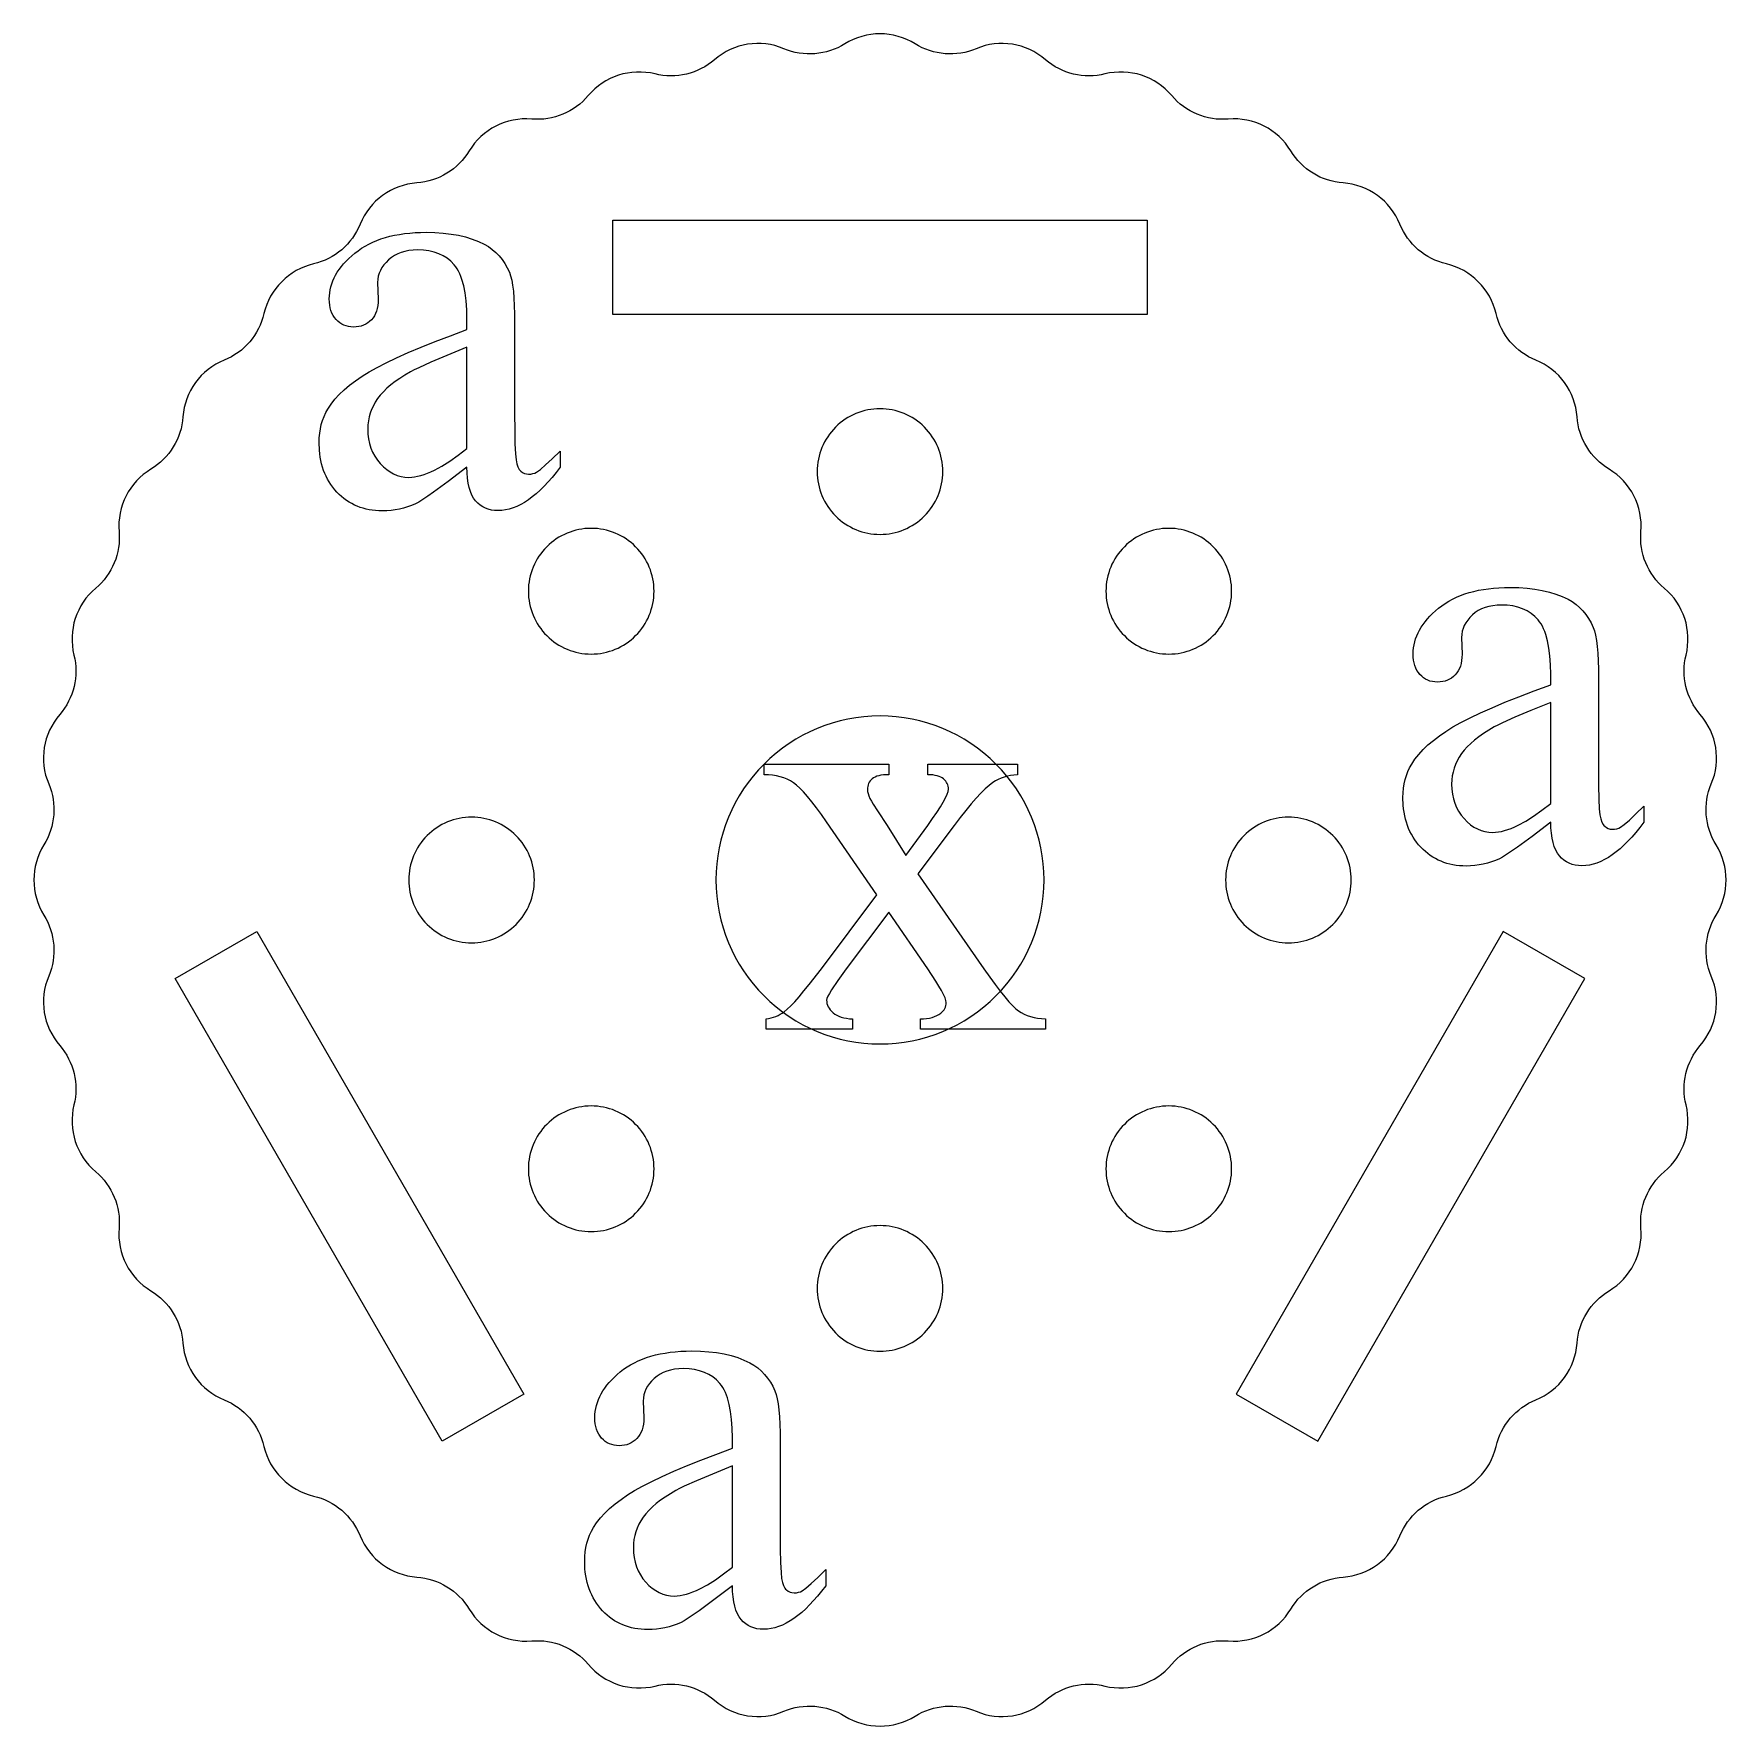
# Model space of a CAD drawing. Extents: x 5 to 599, y -219 to 392.
# Drawn here: x 283.4 to 340.4, y 8 to 65 of the extents above; entities that cross this region are included whole.
import ezdxf

# ---------------------------------------------------------------- set-up
doc = ezdxf.new("R2010")
doc.units = 0
doc.header["$MEASUREMENT"] = 0
for name, color, linetype in [('EXT', 1, 'CONTINUOUS'), ('INT', 5, 'CONTINUOUS'), ('TEXT', 18, 'CONTINUOUS')]:
    doc.layers.add(name, color=color, linetype=linetype)

msp = doc.modelspace()

# ---------------------------------------------------------------- linework, layer by layer
at = {"layer": 'EXT'}
msp.add_lwpolyline([(283.911, 33.275, 0.286149), (284.281, 30.938, -0.244114), (284.762, 28.934, 0.286149), (285.493, 26.684, -0.244114), (286.282, 24.78, 0.286149), (287.356, 22.671, -0.244114), (288.433, 20.914, 0.286149), (289.824, 19, -0.244114), (291.162, 17.433, 0.286149), (292.835, 15.76, -0.244114), (294.402, 14.421, 0.286149), (296.316, 13.03, -0.244114), (298.074, 11.954, 0.286149), (300.182, 10.879, -0.244114), (302.086, 10.091, 0.286149), (304.336, 9.359, -0.244114), (306.34, 8.878, 0.286149), (308.677, 8.508, -0.244114), (310.732, 8.347, 0.286149), (313.098, 8.347, -0.244114), (315.153, 8.508, 0.286149), (317.49, 8.878, -0.244114), (319.494, 9.359, 0.286149), (321.744, 10.091, -0.244114), (323.648, 10.879, 0.286149), (325.756, 11.954, -0.244114), (327.513, 13.03, 0.286149), (329.428, 14.421, -0.244114), (330.995, 15.76, 0.286149), (332.668, 17.433, -0.244114), (334.006, 19, 0.286149), (335.397, 20.914, -0.244114), (336.474, 22.671, 0.286149), (337.548, 24.78, -0.244114), (338.337, 26.684, 0.286149), (339.068, 28.934, -0.244114), (339.549, 30.938, 0.286149), (339.919, 33.275, -0.244114), (340.081, 35.33, 0.286149), (340.081, 37.696, -0.244114), (339.919, 39.75, 0.286149), (339.549, 42.087, -0.244114), (339.068, 44.091, 0.286149), (338.337, 46.342, -0.244114), (337.548, 48.246, 0.286149), (336.474, 50.354, -0.244114), (335.397, 52.111, 0.286149), (334.006, 54.025, -0.244114), (332.668, 55.592, 0.286149), (330.995, 57.266, -0.244114), (329.428, 58.604, 0.286149), (327.513, 59.995, -0.244114), (325.756, 61.072, 0.286149), (323.648, 62.146, -0.244114), (321.744, 62.935, 0.286149), (319.494, 63.666, -0.244114), (317.49, 64.147, 0.286149), (315.153, 64.517, -0.244114), (313.098, 64.679, 0.286149), (310.732, 64.679, -0.244114), (308.677, 64.517, 0.286149), (306.34, 64.147, -0.244114), (304.336, 63.666, 0.286149), (302.086, 62.935, -0.244114), (300.182, 62.146, 0.286149), (298.074, 61.072, -0.244114), (296.316, 59.995, 0.286149), (294.402, 58.604, -0.244114), (292.835, 57.266, 0.286149), (291.162, 55.592, -0.244114), (289.824, 54.025, 0.286149), (288.433, 52.111, -0.244114), (287.356, 50.354, 0.286149), (286.282, 48.246, -0.244114), (285.493, 46.342, 0.286149), (284.762, 44.091, -0.244114), (284.281, 42.087, 0.286149), (283.911, 39.75, -0.244114), (283.749, 37.696, 0.286149), (283.749, 35.33, -0.244114)], format="xyb", close=True, dxfattribs=at)
at = {"layer": 'INT'}
for points in [[(302.919, 55.564), (302.919, 58.739), (320.911, 58.739), (320.911, 55.564)], [(297.165, 17.608), (288.168, 33.19), (290.918, 34.778), (299.914, 19.196)], [(326.665, 17.608), (335.662, 33.19), (332.912, 34.778), (323.916, 19.196)]]:
    msp.add_lwpolyline(points, close=True, dxfattribs=at)
for points in [[(311.915, 52.389, 0.414214), (309.798, 50.272, 0.414214), (311.915, 48.155, 0.414214), (314.032, 50.272, 0.414214)], [(302.186, 48.359, 0.414214), (300.069, 46.242, 0.414214), (302.186, 44.125, 0.414214), (304.303, 46.242, 0.414214)], [(321.644, 48.359, 0.414214), (319.527, 46.242, 0.414214), (321.644, 44.125, 0.414214), (323.761, 46.242, 0.414214)], [(311.915, 42.038, 0.414214), (306.39, 36.513, 0.414214), (311.915, 30.988, 0.414214), (317.44, 36.513, 0.414214)], [(298.156, 38.629, 0.414214), (296.039, 36.513, 0.414214), (298.156, 34.396, 0.414214), (300.273, 36.513, 0.414214)], [(325.674, 38.629, 0.414214), (323.557, 36.513, 0.414214), (325.674, 34.396, 0.414214), (327.791, 36.513, 0.414214)], [(302.186, 28.9, 0.414214), (300.069, 26.783, 0.414214), (302.186, 24.667, 0.414214), (304.303, 26.783, 0.414214)], [(321.644, 28.9, 0.414214), (319.527, 26.783, 0.414214), (321.644, 24.667, 0.414214), (323.761, 26.783, 0.414214)], [(311.915, 24.87, 0.414214), (309.798, 22.753, 0.414214), (311.915, 20.637, 0.414214), (314.032, 22.753, 0.414214)]]:
    msp.add_lwpolyline(points, format="xyb", close=True, dxfattribs=at)
at = {"layer": 'TEXT'}
for points in [[(297.997, 50.418), (297.373, 49.942), (296.878, 49.579), (296.678, 49.439), (296.51, 49.328), (296.374, 49.244), (296.27, 49.189), (296.137, 49.132), (296.003, 49.082), (295.866, 49.04), (295.726, 49.006), (295.585, 48.979), (295.442, 48.96), (295.296, 48.949), (295.148, 48.945), (295.034, 48.947), (294.922, 48.955), (294.812, 48.967), (294.705, 48.984), (294.601, 49.007), (294.499, 49.034), (294.4, 49.066), (294.303, 49.103), (294.209, 49.145), (294.117, 49.193), (294.028, 49.245), (293.942, 49.302), (293.858, 49.363), (293.776, 49.43), (293.698, 49.502), (293.621, 49.579), (293.549, 49.66), (293.481, 49.744), (293.417, 49.831), (293.359, 49.921), (293.305, 50.014), (293.256, 50.111), (293.211, 50.21), (293.171, 50.313), (293.136, 50.419), (293.106, 50.528), (293.08, 50.64), (293.059, 50.755), (293.042, 50.874), (293.031, 50.995), (293.021, 51.247), (293.026, 51.408), (293.04, 51.563), (293.062, 51.713), (293.094, 51.857), (293.136, 51.996), (293.186, 52.129), (293.245, 52.257), (293.314, 52.379), (293.423, 52.544), (293.551, 52.706), (293.697, 52.866), (293.862, 53.023), (294.045, 53.178), (294.246, 53.33), (294.466, 53.48), (294.704, 53.628), (294.972, 53.778), (295.281, 53.937), (295.632, 54.103), (296.023, 54.277), (296.455, 54.459), (296.928, 54.649), (297.442, 54.847), (297.997, 55.052), (297.997, 55.404), (297.991, 55.725), (297.971, 56.02), (297.938, 56.288), (297.891, 56.531), (297.831, 56.747), (297.797, 56.845), (297.758, 56.937), (297.717, 57.022), (297.672, 57.1), (297.624, 57.173), (297.573, 57.238), (297.461, 57.355), (297.336, 57.456), (297.2, 57.541), (297.052, 57.611), (296.892, 57.666), (296.719, 57.704), (296.535, 57.728), (296.339, 57.736), (296.189, 57.73), (296.047, 57.715), (295.913, 57.689), (295.787, 57.653), (295.669, 57.606), (295.559, 57.549), (295.457, 57.482), (295.363, 57.404), (295.276, 57.319), (295.201, 57.232), (295.137, 57.141), (295.085, 57.048), (295.044, 56.951), (295.015, 56.851), (294.998, 56.749), (294.992, 56.643), (295.012, 56.077), (295.008, 55.968), (294.997, 55.865), (294.979, 55.769), (294.954, 55.679), (294.922, 55.596), (294.883, 55.519), (294.836, 55.448), (294.782, 55.384), (294.723, 55.327), (294.659, 55.278), (294.591, 55.236), (294.518, 55.201), (294.441, 55.175), (294.359, 55.156), (294.273, 55.144), (294.182, 55.14), (294.094, 55.144), (294.01, 55.156), (293.93, 55.176), (293.854, 55.204), (293.783, 55.239), (293.715, 55.283), (293.651, 55.335), (293.592, 55.394), (293.538, 55.46), (293.492, 55.532), (293.452, 55.61), (293.42, 55.694), (293.395, 55.783), (293.377, 55.879), (293.366, 55.98), (293.363, 56.087), (293.366, 56.191), (293.376, 56.294), (293.393, 56.397), (293.416, 56.498), (293.447, 56.598), (293.484, 56.697), (293.527, 56.795), (293.577, 56.892), (293.634, 56.987), (293.698, 57.082), (293.769, 57.176), (293.846, 57.268), (293.93, 57.36), (294.02, 57.45), (294.117, 57.54), (294.221, 57.628), (294.331, 57.713), (294.447, 57.793), (294.568, 57.867), (294.694, 57.936), (294.826, 57.999), (294.963, 58.056), (295.105, 58.108), (295.253, 58.155), (295.406, 58.196), (295.565, 58.232), (295.729, 58.262), (295.899, 58.287), (296.074, 58.306), (296.254, 58.32), (296.44, 58.328), (296.631, 58.331), (296.922, 58.324), (297.2, 58.306), (297.464, 58.274), (297.714, 58.231), (297.951, 58.174), (298.175, 58.106), (298.386, 58.024), (298.583, 57.931), (298.722, 57.85), (298.852, 57.758), (298.972, 57.656), (299.083, 57.543), (299.184, 57.419), (299.276, 57.285), (299.358, 57.14), (299.431, 56.984), (299.473, 56.866), (299.508, 56.72), (299.538, 56.546), (299.563, 56.345), (299.582, 56.117), (299.596, 55.861), (299.604, 55.578), (299.607, 55.267), (299.607, 52.233), (299.61, 51.656), (299.619, 51.202), (299.634, 50.873), (299.656, 50.667), (299.684, 50.535), (299.72, 50.427), (299.765, 50.342), (299.79, 50.309), (299.817, 50.281), (299.875, 50.239), (299.938, 50.208), (300.004, 50.19), (300.075, 50.184), (300.151, 50.188), (300.222, 50.201), (300.288, 50.222), (300.349, 50.252), (300.475, 50.344), (300.649, 50.494), (300.87, 50.7), (301.139, 50.964), (301.139, 50.418), (301.003, 50.241), (300.867, 50.075), (300.732, 49.921), (300.599, 49.778), (300.465, 49.646), (300.333, 49.526), (300.201, 49.418), (300.07, 49.32), (299.94, 49.235), (299.811, 49.16), (299.682, 49.098), (299.555, 49.046), (299.428, 49.006), (299.301, 48.977), (299.176, 48.96), (299.051, 48.955), (298.934, 48.96), (298.824, 48.975), (298.72, 49.001), (298.622, 49.038), (298.53, 49.084), (298.444, 49.141), (298.364, 49.209), (298.29, 49.286), (298.223, 49.377), (298.165, 49.481), (298.116, 49.601), (298.075, 49.735), (298.043, 49.884), (298.019, 50.047), (298.004, 50.225)], [(297.997, 51.052), (297.997, 54.457), (297.326, 54.186), (296.785, 53.957), (296.375, 53.771), (296.218, 53.694), (296.095, 53.628), (295.909, 53.52), (295.737, 53.411), (295.578, 53.301), (295.434, 53.189), (295.303, 53.076), (295.185, 52.962), (295.082, 52.847), (294.992, 52.73), (294.914, 52.612), (294.847, 52.491), (294.79, 52.367), (294.743, 52.24), (294.707, 52.111), (294.681, 51.979), (294.666, 51.844), (294.66, 51.706), (294.667, 51.534), (294.687, 51.37), (294.719, 51.213), (294.765, 51.063), (294.824, 50.921), (294.896, 50.787), (294.982, 50.66), (295.08, 50.54), (295.187, 50.431), (295.298, 50.337), (295.412, 50.258), (295.531, 50.192), (295.654, 50.142), (295.781, 50.106), (295.911, 50.084), (296.046, 50.077), (296.14, 50.08), (296.239, 50.092), (296.34, 50.111), (296.446, 50.138), (296.555, 50.172), (296.668, 50.214), (296.784, 50.263), (296.904, 50.321), (297.156, 50.458), (297.422, 50.625), (297.702, 50.824)], [(334.509, 38.457), (333.885, 37.982), (333.39, 37.618), (333.19, 37.479), (333.022, 37.367), (332.886, 37.283), (332.782, 37.228), (332.649, 37.171), (332.514, 37.121), (332.377, 37.079), (332.238, 37.045), (332.097, 37.018), (331.953, 36.999), (331.808, 36.988), (331.66, 36.984), (331.546, 36.987), (331.434, 36.994), (331.324, 37.006), (331.217, 37.024), (331.113, 37.046), (331.011, 37.073), (330.912, 37.105), (330.815, 37.143), (330.721, 37.185), (330.629, 37.232), (330.54, 37.284), (330.454, 37.341), (330.37, 37.403), (330.288, 37.47), (330.21, 37.541), (330.133, 37.618), (330.061, 37.699), (329.993, 37.783), (329.929, 37.87), (329.871, 37.96), (329.817, 38.054), (329.768, 38.15), (329.723, 38.25), (329.683, 38.352), (329.648, 38.458), (329.618, 38.567), (329.592, 38.679), (329.571, 38.795), (329.554, 38.913), (329.543, 39.034), (329.533, 39.287), (329.538, 39.447), (329.552, 39.602), (329.574, 39.752), (329.606, 39.896), (329.648, 40.035), (329.698, 40.168), (329.757, 40.296), (329.826, 40.418), (329.935, 40.583), (330.063, 40.745), (330.209, 40.905), (330.374, 41.062), (330.557, 41.217), (330.758, 41.37), (330.978, 41.52), (331.216, 41.667), (331.484, 41.818), (331.793, 41.976), (332.143, 42.142), (332.535, 42.316), (332.967, 42.498), (333.44, 42.688), (333.954, 42.886), (334.509, 43.092), (334.509, 43.443), (334.502, 43.764), (334.483, 44.059), (334.449, 44.327), (334.403, 44.57), (334.343, 44.786), (334.308, 44.884), (334.27, 44.976), (334.229, 45.061), (334.184, 45.14), (334.136, 45.212), (334.085, 45.277), (333.973, 45.394), (333.848, 45.495), (333.712, 45.58), (333.564, 45.65), (333.404, 45.705), (333.231, 45.744), (333.047, 45.767), (332.85, 45.775), (332.701, 45.77), (332.559, 45.754), (332.425, 45.728), (332.299, 45.692), (332.181, 45.645), (332.071, 45.588), (331.969, 45.521), (331.875, 45.443), (331.788, 45.359), (331.713, 45.271), (331.649, 45.181), (331.597, 45.087), (331.556, 44.99), (331.527, 44.891), (331.51, 44.788), (331.504, 44.682), (331.524, 44.116), (331.52, 44.007), (331.509, 43.905), (331.491, 43.808), (331.466, 43.719), (331.434, 43.635), (331.395, 43.558), (331.348, 43.488), (331.294, 43.423), (331.235, 43.366), (331.171, 43.317), (331.102, 43.275), (331.03, 43.24), (330.952, 43.214), (330.871, 43.195), (330.785, 43.183), (330.694, 43.18), (330.606, 43.183), (330.522, 43.195), (330.442, 43.215), (330.366, 43.243), (330.294, 43.279), (330.227, 43.322), (330.163, 43.374), (330.104, 43.433), (330.05, 43.499), (330.004, 43.572), (329.964, 43.65), (329.932, 43.733), (329.907, 43.823), (329.889, 43.918), (329.878, 44.019), (329.875, 44.126), (329.878, 44.23), (329.888, 44.334), (329.905, 44.436), (329.928, 44.537), (329.959, 44.637), (329.995, 44.736), (330.039, 44.834), (330.089, 44.931), (330.146, 45.027), (330.21, 45.121), (330.281, 45.215), (330.358, 45.308), (330.441, 45.399), (330.532, 45.49), (330.629, 45.579), (330.733, 45.667), (330.843, 45.753), (330.959, 45.832), (331.08, 45.906), (331.206, 45.975), (331.338, 46.038), (331.475, 46.096), (331.617, 46.148), (331.765, 46.194), (331.918, 46.235), (332.077, 46.271), (332.241, 46.301), (332.411, 46.326), (332.586, 46.345), (332.766, 46.359), (332.952, 46.367), (333.143, 46.37), (333.434, 46.364), (333.711, 46.345), (333.976, 46.314), (334.226, 46.27), (334.463, 46.214), (334.687, 46.145), (334.898, 46.064), (335.094, 45.97), (335.234, 45.889), (335.363, 45.797), (335.484, 45.695), (335.595, 45.582), (335.696, 45.458), (335.788, 45.324), (335.87, 45.179), (335.943, 45.024), (335.984, 44.905), (336.02, 44.759), (336.05, 44.585), (336.075, 44.384), (336.094, 44.156), (336.108, 43.9), (336.116, 43.617), (336.119, 43.306), (336.119, 40.272), (336.122, 39.695), (336.131, 39.241), (336.146, 38.912), (336.168, 38.706), (336.196, 38.574), (336.232, 38.466), (336.277, 38.381), (336.302, 38.348), (336.329, 38.321), (336.387, 38.278), (336.449, 38.248), (336.516, 38.229), (336.587, 38.223), (336.663, 38.227), (336.734, 38.24), (336.799, 38.262), (336.86, 38.291), (336.987, 38.384), (337.16, 38.533), (337.382, 38.74), (337.651, 39.004), (337.651, 38.457), (337.515, 38.28), (337.379, 38.114), (337.244, 37.96), (337.11, 37.817), (336.977, 37.686), (336.845, 37.565), (336.713, 37.457), (336.582, 37.36), (336.452, 37.274), (336.323, 37.2), (336.194, 37.137), (336.067, 37.085), (335.939, 37.045), (335.813, 37.017), (335.688, 37), (335.563, 36.994), (335.446, 36.999), (335.336, 37.015), (335.232, 37.04), (335.134, 37.077), (335.041, 37.123), (334.955, 37.18), (334.876, 37.248), (334.802, 37.326), (334.735, 37.416), (334.677, 37.521), (334.628, 37.64), (334.587, 37.774), (334.555, 37.923), (334.531, 38.087), (334.516, 38.265)], [(334.509, 39.091), (334.509, 42.497), (333.838, 42.225), (333.297, 41.997), (332.886, 41.811), (332.73, 41.734), (332.607, 41.667), (332.421, 41.559), (332.249, 41.45), (332.09, 41.34), (331.946, 41.228), (331.815, 41.115), (331.697, 41.001), (331.594, 40.886), (331.504, 40.77), (331.426, 40.651), (331.359, 40.53), (331.302, 40.406), (331.255, 40.279), (331.219, 40.15), (331.193, 40.018), (331.178, 39.883), (331.172, 39.745), (331.179, 39.573), (331.199, 39.409), (331.231, 39.252), (331.277, 39.102), (331.336, 38.96), (331.408, 38.826), (331.494, 38.699), (331.592, 38.579), (331.699, 38.471), (331.81, 38.376), (331.924, 38.297), (332.043, 38.232), (332.166, 38.181), (332.293, 38.145), (332.423, 38.123), (332.558, 38.116), (332.652, 38.12), (332.75, 38.131), (332.852, 38.15), (332.958, 38.177), (333.067, 38.211), (333.18, 38.253), (333.296, 38.303), (333.416, 38.36), (333.668, 38.497), (333.933, 38.665), (334.214, 38.863)], [(308.008, 40.419), (312.213, 40.419), (312.213, 40.058), (312.028, 40.05), (311.947, 40.039), (311.873, 40.024), (311.807, 40.005), (311.748, 39.982), (311.696, 39.954), (311.652, 39.922), (311.615, 39.886), (311.582, 39.848), (311.554, 39.807), (311.532, 39.763), (311.514, 39.717), (311.501, 39.667), (311.494, 39.615), (311.491, 39.561), (311.497, 39.498), (311.513, 39.428), (311.539, 39.349), (311.577, 39.263), (311.625, 39.169), (311.683, 39.067), (311.833, 38.839), (312.155, 38.351), (312.789, 37.336), (313.521, 38.351), (313.685, 38.581), (313.828, 38.789), (313.949, 38.975), (314.048, 39.139), (314.124, 39.28), (314.179, 39.399), (314.212, 39.496), (314.223, 39.571), (314.221, 39.621), (314.213, 39.669), (314.2, 39.715), (314.182, 39.76), (314.158, 39.802), (314.13, 39.842), (314.096, 39.881), (314.057, 39.917), (314.013, 39.95), (313.962, 39.979), (313.904, 40.003), (313.84, 40.023), (313.77, 40.038), (313.693, 40.05), (313.521, 40.058), (313.521, 40.419), (316.545, 40.419), (316.545, 40.058), (316.428, 40.048), (316.314, 40.031), (316.205, 40.008), (316.099, 39.978), (315.997, 39.942), (315.9, 39.899), (315.806, 39.85), (315.716, 39.795), (315.591, 39.7), (315.455, 39.58), (315.308, 39.436), (315.15, 39.268), (314.981, 39.075), (314.801, 38.858), (314.61, 38.617), (314.409, 38.351), (313.189, 36.722), (315.414, 33.521), (315.611, 33.241), (315.794, 32.99), (315.962, 32.768), (316.116, 32.576), (316.255, 32.413), (316.379, 32.28), (316.489, 32.176), (316.584, 32.102), (316.675, 32.045), (316.773, 31.995), (316.877, 31.952), (316.987, 31.915), (317.103, 31.885), (317.226, 31.861), (317.356, 31.844), (317.492, 31.834), (317.492, 31.482), (313.277, 31.482), (313.277, 31.834), (313.384, 31.837), (313.484, 31.846), (313.579, 31.861), (313.667, 31.882), (313.749, 31.91), (313.826, 31.943), (313.896, 31.983), (313.96, 32.029), (314.003, 32.064), (314.041, 32.102), (314.073, 32.143), (314.099, 32.187), (314.119, 32.234), (314.134, 32.283), (314.142, 32.335), (314.145, 32.39), (314.135, 32.456), (314.106, 32.545), (314.057, 32.654), (313.989, 32.785), (313.901, 32.937), (313.794, 33.11), (313.521, 33.521), (312.213, 35.434), (310.779, 33.521), (310.489, 33.123), (310.282, 32.814), (310.209, 32.694), (310.157, 32.596), (310.126, 32.52), (310.116, 32.468), (310.119, 32.41), (310.129, 32.353), (310.147, 32.298), (310.171, 32.245), (310.201, 32.192), (310.239, 32.141), (310.284, 32.092), (310.335, 32.043), (310.393, 31.998), (310.459, 31.959), (310.531, 31.925), (310.61, 31.896), (310.695, 31.872), (310.788, 31.854), (310.887, 31.841), (310.994, 31.834), (310.994, 31.482), (308.077, 31.482), (308.077, 31.834), (308.163, 31.848), (308.247, 31.867), (308.328, 31.891), (308.406, 31.919), (308.481, 31.952), (308.554, 31.989), (308.624, 32.031), (308.691, 32.077), (308.792, 32.162), (308.908, 32.274), (309.041, 32.413), (309.189, 32.58), (309.353, 32.774), (309.533, 32.996), (309.94, 33.521), (311.813, 36.009), (310.116, 38.468), (309.94, 38.719), (309.775, 38.946), (309.62, 39.148), (309.475, 39.325), (309.341, 39.478), (309.217, 39.607), (309.102, 39.711), (308.999, 39.79), (308.897, 39.853), (308.788, 39.907), (308.674, 39.954), (308.553, 39.991), (308.426, 40.021), (308.293, 40.042), (308.154, 40.054), (308.008, 40.058)], [(306.943, 12.734), (306.319, 12.258), (305.824, 11.895), (305.624, 11.755), (305.456, 11.644), (305.32, 11.56), (305.216, 11.505), (305.084, 11.447), (304.949, 11.398), (304.812, 11.356), (304.672, 11.322), (304.531, 11.295), (304.388, 11.276), (304.242, 11.265), (304.094, 11.261), (303.98, 11.263), (303.868, 11.271), (303.758, 11.283), (303.651, 11.3), (303.547, 11.323), (303.445, 11.35), (303.346, 11.382), (303.249, 11.419), (303.155, 11.461), (303.063, 11.508), (302.974, 11.56), (302.888, 11.617), (302.804, 11.679), (302.723, 11.746), (302.644, 11.818), (302.567, 11.895), (302.495, 11.976), (302.427, 12.06), (302.363, 12.147), (302.305, 12.237), (302.251, 12.33), (302.202, 12.427), (302.157, 12.526), (302.117, 12.629), (302.082, 12.735), (302.052, 12.844), (302.026, 12.956), (302.005, 13.071), (301.988, 13.19), (301.977, 13.311), (301.967, 13.563), (301.972, 13.724), (301.986, 13.879), (302.009, 14.029), (302.041, 14.173), (302.082, 14.312), (302.132, 14.445), (302.191, 14.573), (302.26, 14.695), (302.369, 14.86), (302.497, 15.022), (302.643, 15.182), (302.808, 15.339), (302.991, 15.494), (303.192, 15.646), (303.412, 15.796), (303.65, 15.944), (303.918, 16.094), (304.228, 16.252), (304.578, 16.419), (304.969, 16.593), (305.401, 16.775), (305.874, 16.965), (306.388, 17.163), (306.943, 17.368), (306.943, 17.72), (306.937, 18.041), (306.917, 18.335), (306.884, 18.604), (306.837, 18.846), (306.777, 19.063), (306.743, 19.161), (306.705, 19.253), (306.663, 19.338), (306.618, 19.416), (306.57, 19.488), (306.519, 19.554), (306.407, 19.67), (306.283, 19.772), (306.146, 19.857), (305.998, 19.927), (305.838, 19.981), (305.665, 20.02), (305.481, 20.044), (305.285, 20.051), (305.135, 20.046), (304.993, 20.031), (304.859, 20.005), (304.733, 19.968), (304.615, 19.922), (304.505, 19.865), (304.403, 19.797), (304.309, 19.72), (304.222, 19.635), (304.147, 19.548), (304.083, 19.457), (304.031, 19.364), (303.99, 19.267), (303.961, 19.167), (303.944, 19.064), (303.938, 18.959), (303.958, 18.393), (303.954, 18.284), (303.943, 18.181), (303.925, 18.085), (303.9, 17.995), (303.868, 17.912), (303.829, 17.835), (303.782, 17.764), (303.728, 17.7), (303.669, 17.643), (303.605, 17.593), (303.537, 17.551), (303.464, 17.517), (303.387, 17.49), (303.305, 17.471), (303.219, 17.46), (303.128, 17.456), (303.04, 17.46), (302.956, 17.472), (302.876, 17.492), (302.8, 17.52), (302.729, 17.555), (302.661, 17.599), (302.598, 17.65), (302.538, 17.71), (302.484, 17.776), (302.438, 17.848), (302.398, 17.926), (302.366, 18.01), (302.341, 18.099), (302.323, 18.195), (302.312, 18.296), (302.309, 18.403), (302.312, 18.507), (302.322, 18.61), (302.339, 18.712), (302.363, 18.814), (302.393, 18.914), (302.43, 19.013), (302.473, 19.111), (302.523, 19.207), (302.581, 19.303), (302.644, 19.398), (302.715, 19.492), (302.792, 19.584), (302.876, 19.676), (302.966, 19.766), (303.063, 19.856), (303.167, 19.944), (303.277, 20.029), (303.393, 20.109), (303.514, 20.183), (303.64, 20.251), (303.772, 20.315), (303.909, 20.372), (304.051, 20.424), (304.199, 20.471), (304.353, 20.512), (304.511, 20.548), (304.675, 20.578), (304.845, 20.603), (305.02, 20.622), (305.2, 20.636), (305.386, 20.644), (305.577, 20.647), (305.868, 20.64), (306.146, 20.622), (306.41, 20.59), (306.66, 20.547), (306.898, 20.49), (307.121, 20.422), (307.332, 20.34), (307.529, 20.247), (307.668, 20.166), (307.798, 20.074), (307.918, 19.972), (308.029, 19.859), (308.13, 19.735), (308.222, 19.601), (308.304, 19.456), (308.377, 19.3), (308.419, 19.182), (308.454, 19.036), (308.484, 18.862), (308.509, 18.661), (308.528, 18.433), (308.542, 18.177), (308.55, 17.894), (308.553, 17.583), (308.553, 14.549), (308.556, 13.972), (308.565, 13.518), (308.581, 13.189), (308.602, 12.983), (308.63, 12.851), (308.667, 12.742), (308.711, 12.658), (308.736, 12.625), (308.763, 12.597), (308.821, 12.555), (308.884, 12.524), (308.95, 12.506), (309.021, 12.5), (309.097, 12.504), (309.168, 12.517), (309.234, 12.538), (309.295, 12.568), (309.421, 12.66), (309.595, 12.81), (309.816, 13.016), (310.085, 13.28), (310.085, 12.734), (309.949, 12.557), (309.813, 12.391), (309.679, 12.237), (309.545, 12.094), (309.411, 11.962), (309.279, 11.842), (309.147, 11.734), (309.017, 11.636), (308.886, 11.551), (308.757, 11.476), (308.628, 11.413), (308.501, 11.362), (308.374, 11.322), (308.247, 11.293), (308.122, 11.276), (307.997, 11.27), (307.88, 11.276), (307.77, 11.291), (307.666, 11.317), (307.568, 11.353), (307.476, 11.4), (307.39, 11.457), (307.31, 11.524), (307.236, 11.602), (307.169, 11.692), (307.112, 11.797), (307.062, 11.917), (307.021, 12.051), (306.989, 12.2), (306.965, 12.363), (306.95, 12.541)], [(306.943, 13.368), (306.943, 16.773), (306.272, 16.502), (305.731, 16.273), (305.321, 16.087), (305.164, 16.01), (305.041, 15.944), (304.855, 15.836), (304.683, 15.727), (304.524, 15.616), (304.38, 15.505), (304.249, 15.392), (304.132, 15.278), (304.028, 15.163), (303.938, 15.046), (303.86, 14.928), (303.793, 14.807), (303.736, 14.683), (303.689, 14.556), (303.653, 14.427), (303.627, 14.294), (303.612, 14.159), (303.606, 14.022), (303.613, 13.85), (303.633, 13.686), (303.665, 13.529), (303.711, 13.379), (303.77, 13.237), (303.842, 13.103), (303.928, 12.976), (304.026, 12.856), (304.133, 12.747), (304.244, 12.653), (304.359, 12.573), (304.477, 12.508), (304.6, 12.458), (304.727, 12.421), (304.857, 12.4), (304.992, 12.392), (305.086, 12.396), (305.185, 12.408), (305.286, 12.427), (305.392, 12.453), (305.501, 12.488), (305.614, 12.53), (305.73, 12.579), (305.851, 12.636), (306.102, 12.774), (306.368, 12.941), (306.648, 13.139)]]:
    msp.add_lwpolyline(points, close=True, dxfattribs=at)

doc.saveas('drawing.dxf')
